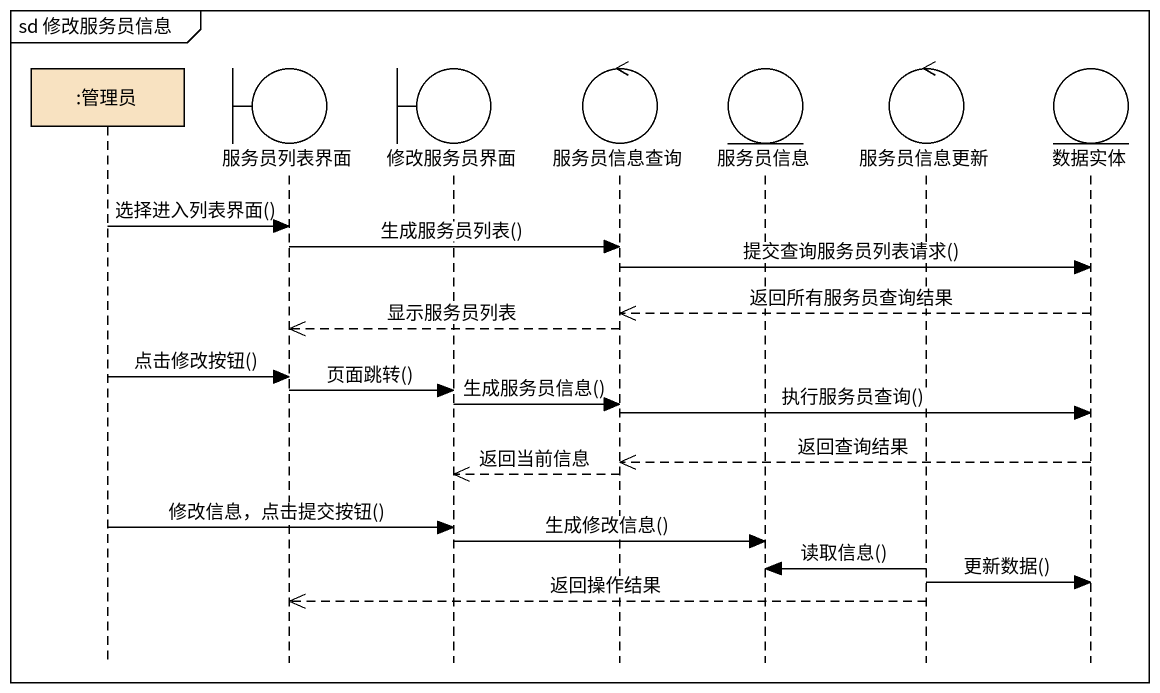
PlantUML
@startuml
mainframe sd 修改服务员信息
hide footbox
participant ":管理员" as 管理员 #F8E2C1
boundary 服务员列表界面 #FFFFFF
boundary 修改服务员界面 #FFFFFF
control 服务员信息查询 #FFFFFF
entity 服务员信息 #FFFFFF
control 服务员信息更新 #FFFFFF
entity 数据实体 #FFFFFF

管理员 -> 服务员列表界面 : 选择进入列表界面()
服务员列表界面 -> 服务员信息查询 : 生成服务员列表()
服务员信息查询 -> 数据实体 : 提交查询服务员列表请求()
数据实体 -->> 服务员信息查询 : 返回所有服务员查询结果
服务员信息查询 -->> 服务员列表界面 : 显示服务员列表
管理员 -> 服务员列表界面 : 点击修改按钮()
服务员列表界面 -> 修改服务员界面 : 页面跳转()
修改服务员界面 -> 服务员信息查询 : 生成服务员信息()
服务员信息查询 -> 数据实体 : 执行服务员查询()
数据实体 -->> 服务员信息查询 : 返回查询结果
服务员信息查询 -->> 修改服务员界面 : 返回当前信息
管理员 -> 修改服务员界面 : 修改信息，点击提交按钮()
修改服务员界面 -> 服务员信息 : 生成修改信息()
服务员信息更新 -> 服务员信息 : 读取信息()
服务员信息更新 -> 数据实体 : 更新数据()
服务员信息更新 -->> 服务员列表界面 : 返回操作结果
@enduml
